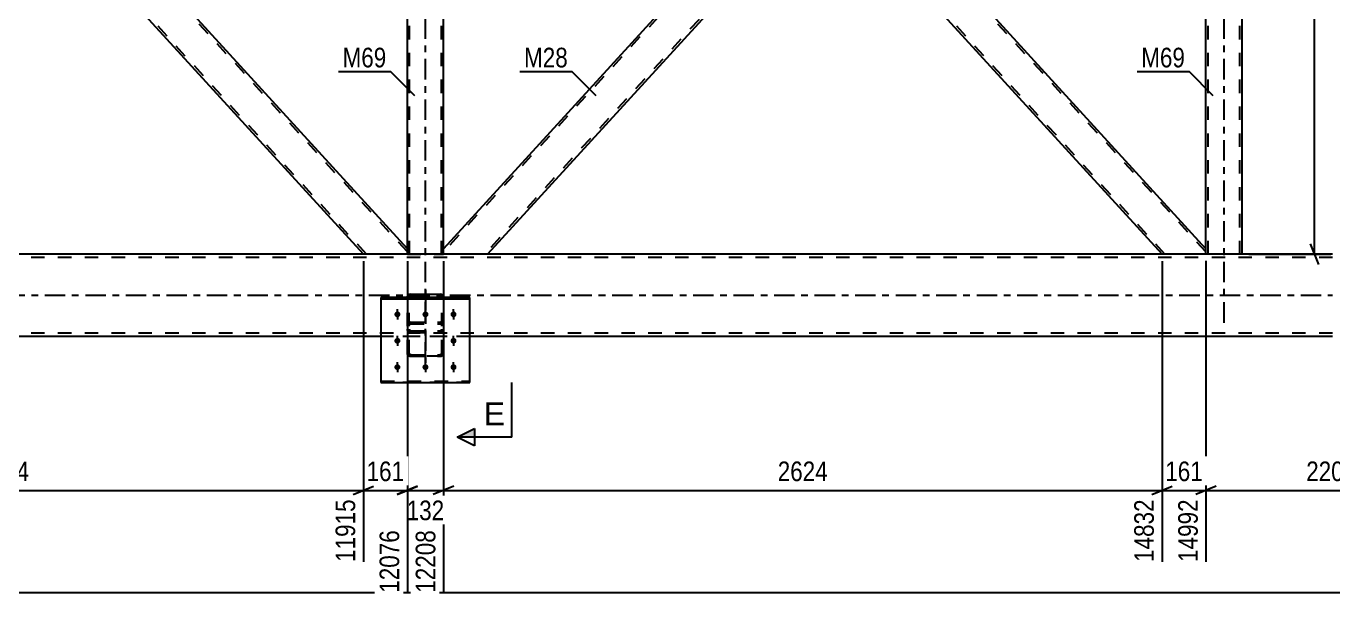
# Model space of a CAD drawing. Header units: millimetres. Extents: x -81 to 760, y -449 to 145.
# Drawn here: x 387.3 to 578.2, y -171.6 to -88.3 of the extents above; entities that cross this region are included whole.
import ezdxf

# ---------------------------------------------------------------- set-up
doc = ezdxf.new("R2010")
doc.units = ezdxf.units.MM
doc.linetypes.add('DXK_LINE_DOT2', pattern=[3.9198, 1.9599, -1.9599])
doc.linetypes.add('DXK_LINE_DOT3', pattern=[5.9187, 2.979, -0.9799, 0.9799, -0.9799])
doc.styles.add('Arial', font='ARIAL.TTF', dxfattribs={"height": 0.2})
doc.styles.add('Arial Narrow', font='ARIALN.TTF', dxfattribs={"height": 0.2})

# ---------------------------------------------------------------- blocks, each defined once
blk = doc.blocks.new('Part-389626899-6628 - 6530')
at = {"color": 2, "linetype": 'Continuous'}
for p, q in [((390.91, -63.8), (387.33, -67.71)), ((443.03, -120.8), (390.91, -63.8)), ((436.6, -121.6), (387.33, -67.71)), ((443.03, -121.6), (443.03, -120.8))]:
    blk.add_line(p, q, dxfattribs=at)
at = {"color": 7, "linetype": 'DXK_LINE_DOT2'}
for p, q in [((443.03, -121.27), (390.69, -64.04)), ((387.55, -67.48), (387.57, -67.46)), ((437.04, -121.6), (387.55, -67.48)), ((443.03, -121.6), (436.6, -121.6)), ((443.03, -121.6), (443.03, -121.57))]:
    blk.add_line(p, q, dxfattribs=at)
blk = doc.blocks.new('Part-389626899-6601 - 6530')
at = {"color": 7, "linetype": 'DXK_LINE_DOT3'}
blk.add_line((445.67, -131.6), (445.67, 4), dxfattribs=at)
at = {"color": 7, "linetype": 'DXK_LINE_DOT2'}
for p, q in [((448.31, -6), (443.03, -6)), ((443.03, -6.8), (443.03, -6)), ((443.35, -121.6), (443.35, -6)), ((447.99, -121.6), (447.99, -6)), ((448.31, -6.8), (448.31, -6)), ((443.03, -121.6), (443.03, -120.8)), ((443.03, -121.6), (448.31, -121.6)), ((448.31, -121.6), (448.31, -120.8))]:
    blk.add_line(p, q, dxfattribs=at)
at = {"color": 2, "linetype": 'Continuous'}
for p, q in [((443.03, -120.8), (443.03, -6.8)), ((448.31, -120.8), (448.31, -6.8))]:
    blk.add_line(p, q, dxfattribs=at)
blk = doc.blocks.new('Part-389626899-6561 - 6530')
at = {"color": 7, "linetype": 'DXK_LINE_DOT2'}
for p, q in [((437.04, -6), (331.64, -121.27)), ((443.03, -6.33), (337.63, -121.6)), ((443.03, -6), (436.6, -6)), ((443.03, -6.48), (443.03, -6)), ((387.33, -59.89), (383.76, -63.8)), ((390.91, -63.8), (387.33, -67.71)), ((338.06, -121.6), (331.64, -121.6))]:
    blk.add_line(p, q, dxfattribs=at)
at = {"color": 2, "linetype": 'Continuous'}
for p, q in [((436.6, -6), (387.33, -59.89)), ((443.03, -6.8), (390.91, -63.8)), ((443.03, -6.52), (443.03, -6.48)), ((443.03, -6.8), (443.03, -6.52)), ((383.76, -63.8), (331.64, -120.8)), ((387.33, -67.71), (338.06, -121.6)), ((331.64, -121.6), (331.64, -120.8))]:
    blk.add_line(p, q, dxfattribs=at)
blk = doc.blocks.new('Part-389626899-6576 - 6530')
at = {"color": 7, "linetype": 'DXK_LINE_DOT2'}
for p, q in [((553.71, -6), (448.31, -121.27)), ((559.69, -6.33), (454.3, -121.6)), ((559.69, -6), (553.27, -6)), ((504, -59.89), (500.42, -63.8)), ((507.58, -63.8), (504, -67.71)), ((454.73, -121.6), (448.31, -121.6))]:
    blk.add_line(p, q, dxfattribs=at)
at = {"color": 2, "linetype": 'Continuous'}
for p, q in [((553.27, -6), (504, -59.89)), ((559.69, -6.8), (507.58, -63.8)), ((559.69, -6.8), (559.69, -6)), ((500.42, -63.8), (448.31, -120.8)), ((504, -67.71), (454.73, -121.6)), ((448.31, -121.6), (448.31, -120.8))]:
    blk.add_line(p, q, dxfattribs=at)
blk = doc.blocks.new('Part-389626899-6655 - 6530')
at = {"color": 7, "linetype": 'DXK_LINE_DOT2'}
for p, q in [((443.06, -127.75), (443.03, -127.94)), ((443.27, -127.94), (443.29, -127.84)), ((443.29, -127.84), (443.34, -127.76)), ((443.51, -127.43), (443.32, -127.47)), ((443.34, -127.76), (443.41, -127.7)), ((443.41, -127.7), (443.51, -127.69)), ((443.51, -127.43), (447.83, -127.43)), ((443.51, -127.69), (447.83, -127.69)), ((448.01, -127.47), (447.83, -127.43)), ((447.83, -127.69), (447.92, -127.7)), ((447.92, -127.7), (448, -127.76)), ((448, -127.76), (448.05, -127.84)), ((448.05, -127.84), (448.07, -127.94)), ((448.31, -127.94), (448.27, -127.75)), ((443.03, -136.04), (443.03, -127.94)), ((443.27, -136.04), (443.27, -127.94)), ((448.07, -136.04), (448.07, -127.94)), ((448.31, -136.04), (448.31, -127.94)), ((443.06, -131.81), (443.17, -131.67)), ((443.17, -131.67), (443.32, -131.57)), ((443.32, -131.57), (443.51, -131.53)), ((443.51, -131.53), (447.83, -131.53)), ((447.83, -131.53), (448.01, -131.57)), ((448.01, -131.57), (448.17, -131.67)), ((448.17, -131.67), (448.27, -131.81)), ((443.03, -131.99), (443.06, -131.81)), ((443.03, -132.54), (443.06, -132.73)), ((443.29, -131.9), (443.27, -131.99)), ((443.29, -132.64), (443.27, -132.54)), ((443.34, -131.83), (443.29, -131.9)), ((443.34, -132.72), (443.29, -132.64)), ((443.32, -133.01), (443.41, -133.03)), ((443.41, -131.78), (443.34, -131.83)), ((443.41, -132.77), (443.34, -132.72)), ((443.51, -131.76), (443.41, -131.78)), ((443.51, -132.79), (443.41, -132.77)), ((443.41, -133.03), (443.51, -133.05)), ((443.51, -131.76), (447.83, -131.76)), ((443.51, -132.79), (447.83, -132.79)), ((443.51, -133.05), (447.83, -133.05)), ((447.92, -131.78), (447.83, -131.76)), ((447.92, -132.77), (447.83, -132.79)), ((447.83, -133.05), (448, -133.01)), ((448, -131.83), (447.92, -131.78)), ((448, -132.72), (447.92, -132.77)), ((448.05, -131.9), (448, -131.83)), ((448.05, -132.64), (448, -132.72)), ((448, -133.01), (448.01, -133.01)), ((448.07, -131.99), (448.05, -131.9)), ((448.07, -132.54), (448.05, -132.64)), ((448.27, -131.81), (448.31, -131.99)), ((448.27, -132.73), (448.31, -132.54)), ((443.06, -136.22), (443.03, -136.04)), ((443.17, -136.36), (443.06, -136.22)), ((443.32, -136.46), (443.17, -136.36)), ((443.27, -136.04), (443.29, -136.13)), ((443.29, -136.13), (443.34, -136.2)), ((443.51, -136.5), (443.32, -136.46)), ((443.34, -136.2), (443.41, -136.25)), ((443.41, -136.25), (443.51, -136.27)), ((443.51, -136.27), (447.83, -136.27)), ((447.83, -136.5), (443.51, -136.5)), ((447.83, -136.27), (447.92, -136.25)), ((448.01, -136.46), (447.83, -136.5)), ((447.92, -136.25), (448, -136.2)), ((448, -136.2), (448.05, -136.13)), ((448.17, -136.36), (448.01, -136.46)), ((448.05, -136.13), (448.07, -136.04)), ((448.27, -136.22), (448.17, -136.36)), ((448.31, -136.04), (448.27, -136.22))]:
    blk.add_line(p, q, dxfattribs=at)
at = {"color": 7, "linetype": 'DXK_LINE_DOT3'}
blk.add_line((445.67, -137.43), (445.67, -126.82), dxfattribs=at)
at = {"color": 7, "linetype": 'DXK_LINE_DOT2'}
for centre, start, end in [((443.53, -127.92), 114.3198, 159.2416), ((447.81, -127.92), 20.7584, 65.6802), ((443.53, -132.56), 200.7584, 245.6802), ((447.81, -132.56), 294.3198, 339.2416)]:
    blk.add_arc(centre, 0.496, start, end, dxfattribs=at)
blk = doc.blocks.new('Part-389626899-6591 - 6530')
at = {"color": 7, "linetype": 'DXK_LINE_DOT3'}
blk.add_line((562.33, -131.6), (562.33, 4), dxfattribs=at)
at = {"color": 7, "linetype": 'DXK_LINE_DOT2'}
for p, q in [((564.97, -6), (559.69, -6)), ((559.69, -6.8), (559.69, -6)), ((560.01, -121.6), (560.01, -6)), ((564.65, -121.6), (564.65, -6)), ((559.69, -121.6), (559.69, -120.8)), ((564.97, -121.6), (559.69, -121.6))]:
    blk.add_line(p, q, dxfattribs=at)
at = {"color": 2, "linetype": 'Continuous'}
for p, q in [((559.69, -120.8), (559.69, -6.8)), ((564.97, -121.6), (564.97, -6))]:
    blk.add_line(p, q, dxfattribs=at)
blk = doc.blocks.new('Part-389626899-6608 - 6530')
at = {"color": 2, "linetype": 'Continuous'}
for p, q in [((443.03, -127.91), (443.06, -127.74)), ((443.32, -127.47), (443.51, -127.43)), ((443.51, -127.43), (447.83, -127.43)), ((447.83, -127.43), (448.01, -127.47)), ((448.27, -127.74), (448.3, -127.91))]:
    blk.add_line(p, q, dxfattribs=at)
at = {"color": 7, "linetype": 'DXK_LINE_DOT2'}
for p, q in [((443.29, -127.84), (443.27, -127.94)), ((443.34, -127.76), (443.29, -127.84)), ((443.41, -127.7), (443.34, -127.76)), ((443.51, -127.69), (443.41, -127.7)), ((443.51, -127.69), (447.83, -127.69)), ((447.92, -127.7), (447.83, -127.69)), ((448, -127.76), (447.92, -127.7)), ((448.05, -127.84), (448, -127.76)), ((448.07, -127.94), (448.05, -127.84)), ((443.03, -127.94), (443.03, -127.91)), ((443.03, -136.04), (443.03, -127.94)), ((443.27, -136.04), (443.27, -127.94)), ((448.07, -136.04), (448.07, -127.94)), ((448.3, -127.91), (448.31, -127.94)), ((448.31, -136.04), (448.31, -127.94)), ((443.17, -131.67), (443.06, -131.81)), ((443.32, -131.57), (443.17, -131.67)), ((443.51, -131.53), (443.32, -131.57)), ((443.51, -131.53), (447.83, -131.53)), ((448.01, -131.57), (447.83, -131.53)), ((448.17, -131.67), (448.01, -131.57)), ((448.27, -131.81), (448.17, -131.67)), ((443.06, -131.81), (443.03, -131.98)), ((443.06, -132.73), (443.03, -132.54)), ((443.27, -131.98), (443.29, -131.9)), ((443.27, -132.54), (443.29, -132.64)), ((443.29, -131.9), (443.34, -131.83)), ((443.29, -132.64), (443.34, -132.72)), ((443.51, -133.05), (443.32, -133.01)), ((443.34, -131.83), (443.41, -131.78)), ((443.34, -132.72), (443.41, -132.77)), ((443.41, -131.78), (443.51, -131.76)), ((443.41, -132.77), (443.51, -132.79)), ((443.51, -131.76), (447.83, -131.76)), ((443.51, -132.79), (447.83, -132.79)), ((443.51, -133.05), (447.83, -133.05)), ((447.83, -131.76), (447.92, -131.78)), ((447.83, -132.79), (447.92, -132.77)), ((448.01, -133.01), (447.83, -133.05)), ((447.92, -131.78), (448, -131.83)), ((447.92, -132.77), (448, -132.72)), ((448, -131.83), (448.05, -131.9)), ((448, -132.72), (448.05, -132.64)), ((448.05, -131.9), (448.07, -131.98)), ((448.05, -132.64), (448.07, -132.54)), ((448.31, -131.98), (448.27, -131.81)), ((448.31, -132.54), (448.27, -132.73)), ((443.03, -136.04), (443.06, -136.22)), ((443.06, -136.22), (443.17, -136.36)), ((443.17, -136.36), (443.32, -136.46)), ((443.29, -136.13), (443.27, -136.04)), ((443.34, -136.2), (443.29, -136.13)), ((443.32, -136.46), (443.51, -136.5)), ((443.41, -136.25), (443.34, -136.2)), ((443.51, -136.27), (443.41, -136.25)), ((443.51, -136.27), (447.83, -136.27)), ((443.51, -136.5), (447.83, -136.5)), ((447.92, -136.25), (447.83, -136.27)), ((447.83, -136.5), (448.01, -136.46)), ((448, -136.2), (447.92, -136.25)), ((448.05, -136.13), (448, -136.2)), ((448.01, -136.46), (448.17, -136.36)), ((448.07, -136.04), (448.05, -136.13)), ((448.17, -136.36), (448.27, -136.22)), ((448.27, -136.22), (448.31, -136.04))]:
    blk.add_line(p, q, dxfattribs=at)
at = {"color": 7, "linetype": 'DXK_LINE_DOT3'}
blk.add_line((445.67, -126.82), (445.67, -137.43), dxfattribs=at)
at = {"color": 2, "linetype": 'Continuous'}
for centre, start, end in [((443.53, -127.92), 114.3198, 159.2416), ((447.81, -127.92), 20.7584, 65.6802)]:
    blk.add_arc(centre, 0.496, start, end, dxfattribs=at)
at = {"color": 7, "linetype": 'DXK_LINE_DOT2'}
for centre, start, end in [((443.53, -132.56), 200.7584, 245.6802), ((447.81, -132.56), 294.3198, 339.2416)]:
    blk.add_arc(centre, 0.496, start, end, dxfattribs=at)
blk = doc.blocks.new('Part-389626899-6633 - 6530')
at = {"color": 2, "linetype": 'Continuous'}
for p, q in [((507.58, -63.8), (504, -67.71)), ((559.69, -120.8), (507.58, -63.8)), ((553.27, -121.6), (504, -67.71)), ((559.69, -121.6), (559.69, -120.8))]:
    blk.add_line(p, q, dxfattribs=at)
at = {"color": 7, "linetype": 'DXK_LINE_DOT2'}
for p, q in [((559.69, -121.27), (507.36, -64.04)), ((504.22, -67.48), (504.23, -67.46)), ((553.7, -121.6), (504.22, -67.48)), ((559.69, -121.6), (553.27, -121.6)), ((559.69, -121.6), (559.69, -121.57))]:
    blk.add_line(p, q, dxfattribs=at)
blk = doc.blocks.new('Part-389626899-6661 - 6530')
at = {"color": 7, "linetype": 'DXK_LINE_DOT2'}
for p, q in [((452.17, -127.91), (439.17, -127.91)), ((439.17, -127.91), (439.17, -140.34)), ((439.17, -128.13), (452.17, -128.13)), ((452.17, -140.34), (452.17, -127.91)), ((439.17, -140.12), (452.17, -140.12)), ((452.17, -140.34), (439.17, -140.34))]:
    blk.add_line(p, q, dxfattribs=at)
blk = doc.blocks.new('Part-389626899-6702 - 6530')
at = {"color": 2, "linetype": 'Continuous'}
for p, q in [((452.17, -127.91), (439.17, -127.91)), ((439.17, -127.91), (439.17, -140.34)), ((439.17, -128.13), (452.17, -128.13)), ((452.17, -140.34), (452.17, -127.91)), ((439.17, -140.34), (452.17, -140.34))]:
    blk.add_line(p, q, dxfattribs=at)
at = {"color": 7, "linetype": 'DXK_LINE_DOT2'}
blk.add_line((439.17, -140.12), (452.17, -140.12), dxfattribs=at)
blk = doc.blocks.new('Part-389626899-6707 - 6530')
at = {"color": 7, "linetype": 'DXK_LINE_DOT2'}
for p, q in [((578.17, -122.08), (-40, -122.08)), ((578.17, -133.12), (-40, -133.12)), ((578.17, -133.6), (-27.5, -133.6)), ((452.17, -133.6), (439.17, -133.6))]:
    blk.add_line(p, q, dxfattribs=at)
at = {"color": 2, "linetype": 'Continuous'}
for p, q in [((578.17, -121.6), (-35.2, -121.6)), ((439.17, -133.6), (224.77, -133.6)), ((578.17, -133.6), (452.17, -133.6))]:
    blk.add_line(p, q, dxfattribs=at)
at = {"color": 7, "linetype": 'DXK_LINE_DOT3'}
blk.add_line((-42, -127.6), (578.17, -127.6), dxfattribs=at)
blk = doc.blocks.new('Bolt-389626899-6814 - 6530')
at = {"color": 1, "linetype": 'DXK_LINE_DOT2'}
for p, q in [((441.57, -130.78), (441.57, -129.64)), ((445.67, -130.78), (445.67, -129.64)), ((449.77, -130.78), (449.77, -129.64)), ((441.57, -134.63), (441.57, -133.5)), ((449.77, -134.63), (449.77, -133.5)), ((441.57, -138.48), (441.57, -137.35)), ((445.67, -138.48), (445.67, -137.35)), ((449.77, -138.48), (449.77, -137.35))]:
    blk.add_line(p, q, dxfattribs=at)
blk = doc.blocks.new('Bolt-389626899-6822 - 6530')
at = {"linetype": 'Continuous'}
for points in [[(441.57, -129.97), (441.66, -129.98), (441.75, -130), (441.83, -130.05), (441.89, -130.1), (441.95, -130.17), (441.99, -130.25), (442, -130.34), (442, -130.42), (441.99, -130.51), (441.95, -130.59), (441.89, -130.66), (441.83, -130.72), (441.75, -130.76), (441.66, -130.79), (441.57, -130.79), (441.48, -130.79), (441.39, -130.76), (441.31, -130.72), (441.24, -130.66), (441.19, -130.59), (441.15, -130.51), (441.13, -130.42), (441.13, -130.34), (441.15, -130.25), (441.19, -130.17), (441.24, -130.1), (441.31, -130.05), (441.39, -130), (441.48, -129.98)], [(445.67, -129.97), (445.76, -129.98), (445.85, -130), (445.93, -130.05), (445.99, -130.1), (446.05, -130.17), (446.09, -130.25), (446.1, -130.34), (446.1, -130.42), (446.09, -130.51), (446.05, -130.59), (445.99, -130.66), (445.93, -130.72), (445.85, -130.76), (445.76, -130.79), (445.67, -130.79), (445.58, -130.79), (445.49, -130.76), (445.41, -130.72), (445.34, -130.66), (445.29, -130.59), (445.25, -130.51), (445.23, -130.42), (445.23, -130.34), (445.25, -130.25), (445.29, -130.17), (445.34, -130.1), (445.41, -130.05), (445.49, -130), (445.58, -129.98)], [(449.77, -129.97), (449.86, -129.98), (449.95, -130), (450.03, -130.05), (450.09, -130.1), (450.15, -130.17), (450.19, -130.25), (450.2, -130.34), (450.2, -130.42), (450.19, -130.51), (450.15, -130.59), (450.09, -130.66), (450.03, -130.72), (449.95, -130.76), (449.86, -130.79), (449.77, -130.79), (449.68, -130.79), (449.59, -130.76), (449.51, -130.72), (449.44, -130.66), (449.39, -130.59), (449.35, -130.51), (449.33, -130.42), (449.33, -130.34), (449.35, -130.25), (449.39, -130.17), (449.44, -130.1), (449.51, -130.05), (449.59, -130), (449.68, -129.98)], [(441.57, -133.82), (441.66, -133.83), (441.75, -133.86), (441.83, -133.9), (441.89, -133.96), (441.95, -134.03), (441.99, -134.11), (442, -134.19), (442, -134.28), (441.99, -134.36), (441.95, -134.44), (441.89, -134.51), (441.83, -134.57), (441.75, -134.61), (441.66, -134.64), (441.57, -134.65), (441.48, -134.64), (441.39, -134.61), (441.31, -134.57), (441.24, -134.51), (441.19, -134.44), (441.15, -134.36), (441.13, -134.28), (441.13, -134.19), (441.15, -134.11), (441.19, -134.03), (441.24, -133.96), (441.31, -133.9), (441.39, -133.86), (441.48, -133.83)], [(449.77, -133.82), (449.86, -133.83), (449.95, -133.86), (450.03, -133.9), (450.09, -133.96), (450.15, -134.03), (450.19, -134.11), (450.2, -134.19), (450.2, -134.28), (450.19, -134.36), (450.15, -134.44), (450.09, -134.51), (450.03, -134.57), (449.95, -134.61), (449.86, -134.64), (449.77, -134.65), (449.68, -134.64), (449.59, -134.61), (449.51, -134.57), (449.44, -134.51), (449.39, -134.44), (449.35, -134.36), (449.33, -134.28), (449.33, -134.19), (449.35, -134.11), (449.39, -134.03), (449.44, -133.96), (449.51, -133.9), (449.59, -133.86), (449.68, -133.83)], [(441.57, -137.67), (441.66, -137.68), (441.75, -137.71), (441.83, -137.75), (441.89, -137.81), (441.95, -137.88), (441.99, -137.96), (442, -138.04), (442, -138.13), (441.99, -138.21), (441.95, -138.29), (441.89, -138.36), (441.83, -138.42), (441.75, -138.46), (441.66, -138.49), (441.57, -138.5), (441.48, -138.49), (441.39, -138.46), (441.31, -138.42), (441.24, -138.36), (441.19, -138.29), (441.15, -138.21), (441.13, -138.13), (441.13, -138.04), (441.15, -137.96), (441.19, -137.88), (441.24, -137.81), (441.31, -137.75), (441.39, -137.71), (441.48, -137.68)], [(445.67, -137.67), (445.76, -137.68), (445.85, -137.71), (445.93, -137.75), (445.99, -137.81), (446.05, -137.88), (446.09, -137.96), (446.1, -138.04), (446.1, -138.13), (446.09, -138.21), (446.05, -138.29), (445.99, -138.36), (445.93, -138.42), (445.85, -138.46), (445.76, -138.49), (445.67, -138.5), (445.58, -138.49), (445.49, -138.46), (445.41, -138.42), (445.34, -138.36), (445.29, -138.29), (445.25, -138.21), (445.23, -138.13), (445.23, -138.04), (445.25, -137.96), (445.29, -137.88), (445.34, -137.81), (445.41, -137.75), (445.49, -137.71), (445.58, -137.68)], [(449.77, -137.67), (449.86, -137.68), (449.95, -137.71), (450.03, -137.75), (450.09, -137.81), (450.15, -137.88), (450.19, -137.96), (450.2, -138.04), (450.2, -138.13), (450.19, -138.21), (450.15, -138.29), (450.09, -138.36), (450.03, -138.42), (449.95, -138.46), (449.86, -138.49), (449.77, -138.5), (449.68, -138.49), (449.59, -138.46), (449.51, -138.42), (449.44, -138.36), (449.39, -138.29), (449.35, -138.21), (449.33, -138.13), (449.33, -138.04), (449.35, -137.96), (449.39, -137.88), (449.44, -137.81), (449.51, -137.75), (449.59, -137.71), (449.68, -137.68)]]:
    blk.add_hatch(color=1, dxfattribs=at).paths.add_polyline_path(points)
at = {"color": 1, "linetype": 'Continuous'}
for p, q in [((441.57, -129.98), (441.57, -131.12)), ((445.67, -129.98), (445.67, -131.12)), ((449.77, -129.98), (449.77, -131.12)), ((441.57, -133.84), (441.57, -134.97)), ((449.77, -133.84), (449.77, -134.97)), ((441.57, -137.69), (441.57, -138.83)), ((445.67, -137.69), (445.67, -138.83)), ((449.77, -137.69), (449.77, -138.83))]:
    blk.add_line(p, q, dxfattribs=at)
blk = doc.blocks.new('StraightDimension-389626899-39270 - 6530')
at = {"color": 7, "linetype": 'Continuous'}
blk.add_line((-41, -170.95), (597.27, -170.95), dxfattribs=at)
blk = doc.blocks.new('StraightDimension-389626899-39281 - 6530')
at = {"color": 7, "linetype": 'Continuous'}
for p, q in [((576.12, -7.5), (574.92, -4.5)), ((565.97, -6), (577.92, -6)), ((575.52, -121.6), (575.52, -6)), ((574.92, -120.1), (576.12, -123.1)), ((565.97, -121.6), (577.92, -121.6))]:
    blk.add_line(p, q, dxfattribs=at)
at = {"color": 0}
blk.add_wipeout([(574.77, -59.54), (570.57, -59.54), (570.57, -68.06), (574.77, -68.06)], dxfattribs=at)
at = {"color": 3, "style": 'Arial Narrow'}
blk.add_text('2890', height=2.863, rotation=90.0002, dxfattribs=at).set_placement((574.17, -67.46))
blk = doc.blocks.new('StraightDimension-389626899-62959 - 6530')
at = {"color": 7, "linetype": 'Continuous'}
for p, q in [((559.69, -122.58), (559.69, -166.51)), ((596.27, -139.4), (596.27, -166.51)), ((561.19, -155.47), (558.19, -156.67)), ((559.69, -156.07), (596.27, -156.07)), ((594.77, -156.67), (597.77, -155.47))]:
    blk.add_line(p, q, dxfattribs=at)
at = {"color": 0}
blk.add_wipeout([(582.24, -155.32), (582.24, -151.12), (573.73, -151.12), (573.73, -155.32)], dxfattribs=at)
at = {"color": 0, "linetype": 'Continuous'}
blk.add_wipeout([(595.67, -156.77), (591.47, -156.77), (591.47, -167.11), (595.67, -167.11)], dxfattribs=at)
at = {"color": 3, "style": 'Arial Narrow'}
blk.add_text('2208', height=2.863, dxfattribs=at).set_placement((574.33, -154.72))
at = {"color": 3, "linetype": 'Continuous', "style": 'Arial Narrow'}
blk.add_text('17200', height=2.863, rotation=90.0002, dxfattribs=at).set_placement((595.07, -166.51))
blk = doc.blocks.new('StraightDimension-389626899-62960 - 6530')
at = {"color": 7, "linetype": 'Continuous'}
for p, q in [((553.27, -122.6), (553.27, -166.51)), ((559.69, -122.58), (559.69, -166.51)), ((551.77, -156.67), (554.77, -155.47)), ((553.27, -156.07), (559.69, -156.07)), ((561.19, -155.47), (558.19, -156.67))]:
    blk.add_line(p, q, dxfattribs=at)
at = {"color": 0}
blk.add_wipeout([(559.83, -155.32), (559.83, -151.12), (553.14, -151.12), (553.14, -155.32)], dxfattribs=at)
at = {"color": 0, "linetype": 'Continuous'}
blk.add_wipeout([(559.09, -156.77), (554.89, -156.77), (554.89, -167.11), (559.09, -167.11)], dxfattribs=at)
at = {"color": 3, "style": 'Arial Narrow'}
blk.add_text('161', height=2.863, dxfattribs=at).set_placement((553.74, -154.72))
at = {"color": 3, "linetype": 'Continuous', "style": 'Arial Narrow'}
blk.add_text('14992', height=2.863, rotation=90.0002, dxfattribs=at).set_placement((558.49, -166.51))
blk = doc.blocks.new('StraightDimension-389626899-62961 - 6530')
at = {"color": 7, "linetype": 'Continuous'}
for p, q in [((448.31, -122.6), (448.31, -171.01)), ((553.27, -122.6), (553.27, -166.51)), ((449.81, -155.47), (446.81, -156.67)), ((448.31, -156.07), (553.27, -156.07)), ((551.77, -156.67), (554.77, -155.47))]:
    blk.add_line(p, q, dxfattribs=at)
at = {"color": 0}
blk.add_wipeout([(505.05, -155.32), (505.05, -151.12), (496.53, -151.12), (496.53, -155.32)], dxfattribs=at)
at = {"color": 0, "linetype": 'Continuous'}
blk.add_wipeout([(552.67, -156.77), (548.47, -156.77), (548.47, -167.11), (552.67, -167.11)], dxfattribs=at)
at = {"color": 3, "style": 'Arial Narrow'}
blk.add_text('2624', height=2.863, dxfattribs=at).set_placement((497.13, -154.72))
at = {"color": 3, "linetype": 'Continuous', "style": 'Arial Narrow'}
blk.add_text('14832', height=2.863, rotation=90.0002, dxfattribs=at).set_placement((552.07, -166.51))
blk = doc.blocks.new('StraightDimension-389626899-62962 - 6530')
at = {"color": 7, "linetype": 'Continuous'}
for p, q in [((443.03, -122.6), (443.03, -171.01)), ((448.31, -122.6), (448.31, -171.01)), ((441.53, -156.67), (444.53, -155.47)), ((443.03, -156.07), (448.31, -156.07)), ((449.81, -155.47), (446.81, -156.67))]:
    blk.add_line(p, q, dxfattribs=at)
at = {"color": 0}
blk.add_wipeout([(449.01, -161.02), (449.01, -156.82), (442.33, -156.82), (442.33, -161.02)], dxfattribs=at)
at = {"color": 0, "linetype": 'Continuous'}
blk.add_wipeout([(447.71, -161.27), (443.51, -161.27), (443.51, -171.61), (447.71, -171.61)], dxfattribs=at)
at = {"color": 3, "style": 'Arial Narrow'}
blk.add_text('132', height=2.863, dxfattribs=at).set_placement((442.93, -160.42))
at = {"color": 3, "linetype": 'Continuous', "style": 'Arial Narrow'}
blk.add_text('12208', height=2.863, rotation=90.0002, dxfattribs=at).set_placement((447.11, -171.01))
blk = doc.blocks.new('StraightDimension-389626899-62963 - 6530')
at = {"color": 7, "linetype": 'Continuous'}
for p, q in [((436.6, -122.6), (436.6, -166.51)), ((443.03, -122.6), (443.03, -171.01)), ((435.1, -156.67), (438.1, -155.47)), ((436.6, -156.07), (443.03, -156.07)), ((444.53, -155.47), (441.53, -156.67))]:
    blk.add_line(p, q, dxfattribs=at)
at = {"color": 0}
blk.add_wipeout([(443.16, -155.32), (443.16, -151.12), (436.47, -151.12), (436.47, -155.32)], dxfattribs=at)
at = {"color": 0, "linetype": 'Continuous'}
blk.add_wipeout([(442.43, -161.27), (438.23, -161.27), (438.23, -171.61), (442.43, -171.61)], dxfattribs=at)
at = {"color": 3, "style": 'Arial Narrow'}
blk.add_text('161', height=2.863, dxfattribs=at).set_placement((437.07, -154.72))
at = {"color": 3, "linetype": 'Continuous', "style": 'Arial Narrow'}
blk.add_text('12076', height=2.863, rotation=90.0002, dxfattribs=at).set_placement((441.83, -171.01))
blk = doc.blocks.new('StraightDimension-389626899-62964 - 6530')
at = {"color": 7, "linetype": 'Continuous'}
for p, q in [((331.64, -122.6), (331.64, -169.18)), ((436.6, -122.6), (436.6, -166.51)), ((333.14, -155.47), (330.14, -156.67)), ((331.64, -156.07), (436.6, -156.07)), ((435.1, -156.67), (438.1, -155.47))]:
    blk.add_line(p, q, dxfattribs=at)
at = {"color": 0}
blk.add_wipeout([(388.38, -155.32), (388.38, -151.12), (379.87, -151.12), (379.87, -155.32)], dxfattribs=at)
at = {"color": 0, "linetype": 'Continuous'}
blk.add_wipeout([(436, -156.77), (431.8, -156.77), (431.8, -167.11), (436, -167.11)], dxfattribs=at)
at = {"color": 3, "style": 'Arial Narrow'}
blk.add_text('2624', height=2.863, dxfattribs=at).set_placement((380.47, -154.72))
at = {"color": 3, "linetype": 'Continuous', "style": 'Arial Narrow'}
blk.add_text('11915', height=2.863, rotation=90.0002, dxfattribs=at).set_placement((435.4, -166.51))
blk = doc.blocks.new('Mark-389626899-6572 - 6530')
at = {"color": 0}
blk.add_wipeout([(466.46, -94.33), (466.46, -91.33), (460.07, -91.33), (460.07, -94.33)], dxfattribs=at)
blk.add_wipeout([(466.46, -94.33), (466.46, -91.33), (460.07, -91.33), (460.07, -94.33)], dxfattribs=at)
at = {"color": 30, "linetype": 'Continuous'}
for p in [(459.47, -94.93), (470.6, -98.47)]:
    blk.add_line(p, (467.06, -94.93), dxfattribs=at)
at = {"color": 3, "style": 'Arial Narrow'}
blk.add_text('M28', height=2.863, dxfattribs=at).set_placement((460.07, -94.33))
blk = doc.blocks.new('Mark-389626899-6587 - 6530')
at = {"color": 0}
blk.add_wipeout([(556.63, -94.33), (556.63, -91.33), (550.23, -91.33), (550.23, -94.33)], dxfattribs=at)
blk.add_wipeout([(556.63, -94.33), (556.63, -91.33), (550.23, -91.33), (550.23, -94.33)], dxfattribs=at)
at = {"color": 30, "linetype": 'Continuous'}
for p in [(549.63, -94.93), (560.76, -98.47)]:
    blk.add_line(p, (557.23, -94.93), dxfattribs=at)
at = {"color": 3, "style": 'Arial Narrow'}
blk.add_text('M69', height=2.863, dxfattribs=at).set_placement((550.23, -94.33))
blk = doc.blocks.new('Mark-389626899-6597 - 6530')
at = {"color": 0}
blk.add_wipeout([(439.96, -94.33), (439.96, -91.33), (433.56, -91.33), (433.56, -94.33)], dxfattribs=at)
blk.add_wipeout([(439.96, -94.33), (439.96, -91.33), (433.56, -91.33), (433.56, -94.33)], dxfattribs=at)
at = {"color": 30, "linetype": 'Continuous'}
for p in [(432.96, -94.93), (444.1, -98.47)]:
    blk.add_line(p, (440.56, -94.93), dxfattribs=at)
at = {"color": 3, "style": 'Arial Narrow'}
blk.add_text('M69', height=2.863, dxfattribs=at).set_placement((433.56, -94.33))
blk = doc.blocks.new('SectionMark-389626899-33537 - 6530')
at = {"linetype": 'Continuous'}
for points in [[(452.81, 25.04), (452.81, 23.79), (450.31, 25.04)], [(452.81, -147.06), (452.81, -148.31), (450.31, -148.31)]]:
    blk.add_hatch(color=6, dxfattribs=at).paths.add_polyline_path(points)
at = {"color": 6, "linetype": 'Continuous'}
for p, q in [((450.31, 25.04), (452.81, 26.29)), ((458.31, 25.04), (450.31, 25.04)), ((450.31, 25.04), (452.81, 23.79)), ((452.81, 23.79), (452.81, 26.29)), ((458.31, 25.04), (458.31, 17.04)), ((458.31, -148.31), (458.31, -140.31)), ((450.31, -148.31), (452.81, -147.06)), ((458.31, -148.31), (450.31, -148.31)), ((452.81, -149.56), (450.31, -148.31)), ((452.81, -147.06), (452.81, -149.56))]:
    blk.add_line(p, q, dxfattribs=at)
at = {"color": 0, "linetype": 'Continuous'}
for points in [[(457.31, 19.79), (457.31, 23.29), (454.2, 23.29), (454.2, 19.79)], [(457.31, -146.56), (457.31, -143.06), (454.2, -143.06), (454.2, -146.56)]]:
    blk.add_wipeout(points, dxfattribs=at)
at = {"color": 3, "linetype": 'Continuous', "style": 'Arial'}
for p in [(454.2, 19.79), (454.2, -146.56)]:
    blk.add_text('E', height=3.34, dxfattribs=at).set_placement(p)

msp = doc.modelspace()

# ---------------------------------------------------------------- block references
for name in ['Part-389626899-6601 - 6530', 'Part-389626899-6591 - 6530', 'Part-389626899-6561 - 6530', 'Part-389626899-6576 - 6530', 'Part-389626899-6628 - 6530', 'Part-389626899-6633 - 6530', 'Part-389626899-6707 - 6530', 'Part-389626899-6655 - 6530', 'Part-389626899-6608 - 6530', 'Part-389626899-6661 - 6530', 'Part-389626899-6702 - 6530', 'Bolt-389626899-6814 - 6530', 'Bolt-389626899-6822 - 6530']:
    msp.add_blockref(name, (0, 0))

# ---------------------------------------------------------------- next in the draw order: block references
for name in ['StraightDimension-389626899-39281 - 6530', 'Mark-389626899-6597 - 6530', 'Mark-389626899-6572 - 6530', 'Mark-389626899-6587 - 6530', 'StraightDimension-389626899-39270 - 6530']:
    msp.add_blockref(name, (0, 0))

# ---------------------------------------------------------------- next in the draw order: block references
msp.add_blockref('StraightDimension-389626899-62959 - 6530', (0, 0))

# ---------------------------------------------------------------- next in the draw order: block references
msp.add_blockref('StraightDimension-389626899-62960 - 6530', (0, 0))

# ---------------------------------------------------------------- next in the draw order: block references
msp.add_blockref('StraightDimension-389626899-62961 - 6530', (0, 0))

# ---------------------------------------------------------------- next in the draw order: block references
msp.add_blockref('StraightDimension-389626899-62962 - 6530', (0, 0))

# ---------------------------------------------------------------- next in the draw order: block references
for name in ['SectionMark-389626899-33537 - 6530', 'StraightDimension-389626899-62963 - 6530']:
    msp.add_blockref(name, (0, 0))

# ---------------------------------------------------------------- next in the draw order: block references
msp.add_blockref('StraightDimension-389626899-62964 - 6530', (0, 0))

doc.saveas('drawing.dxf')
